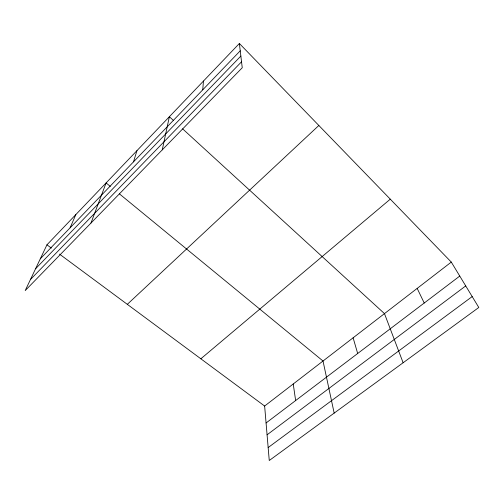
<?xml version="1.0" encoding="UTF-8"?>
<svg xmlns="http://www.w3.org/2000/svg" width="504" height="504" viewBox="0 0 504 504"><rect width="100%" height="100%" fill="white"/><g stroke="black" fill="none" stroke-linecap="round" stroke-linejoin="round"><path stroke-width="0.76" d="M202.74 89.832L203.465 81.05M162.263 149.858L169.369 116.726L173.401 120.412M133.503 161.86L136.956 150.646M90.972 223.052L106.092 182.933L110.3 186.392M70.113 227.814L75.808 214.622M46.948 244.818L25.2 290.581L242.248 67.744L239.368 43.489L46.948 244.818L51.339 248.069M40.276 258.848L240.238 50.816M35.57 268.764L240.862 56.057M30.448 279.537L241.542 61.797M127.31 304.334L318.856 125.477M200.844 358.791L390.285 199.162M264.638 406.035L451.288 262.093L478.8 307.484L269.256 460.511L264.638 406.035L59.491 254.104M266.074 422.969L459.761 276.066M267.076 434.807L465.728 285.913M268.159 447.565L472.191 296.579M119.328 193.801L323.014 361.015L334.171 413.104M182.612 128.841L384.476 313.62L403.124 362.754M239.368 43.489L451.288 262.093M417.173 288.401L424.229 303.011M353.115 337.806L357.676 353.487M293.233 383.985L295.64 400.541"/></g></svg>
